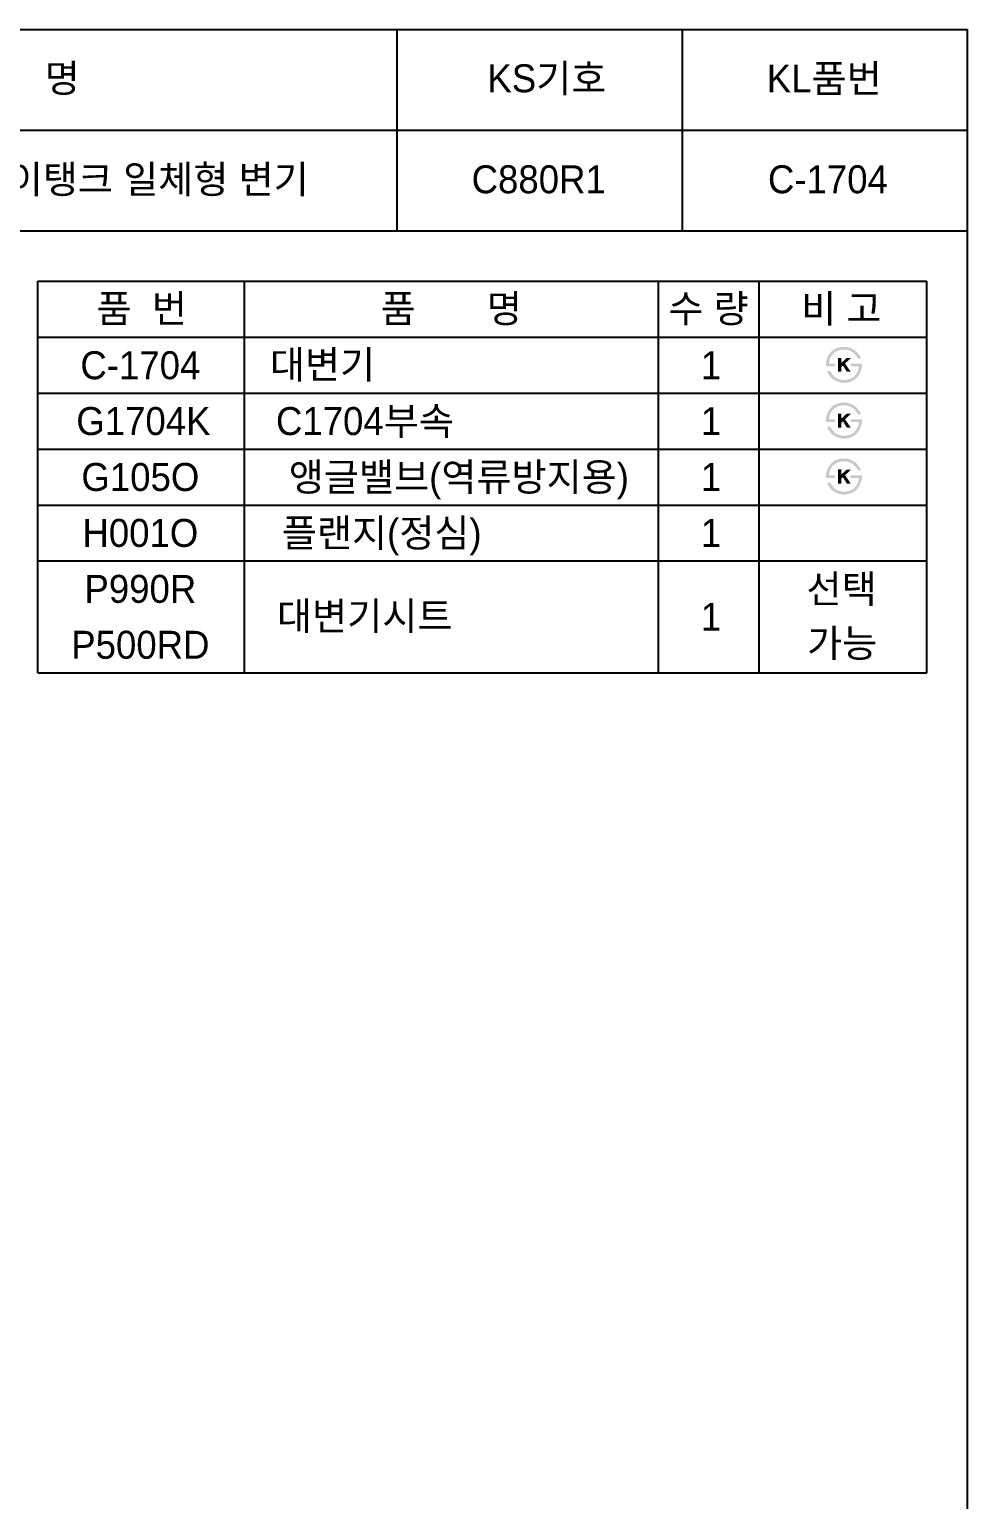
# Model space of a CAD drawing. Header units: millimetres. Extents: x 0 to 1800, y -67 to 2530.
# Drawn here: x 961 to 1800, y 1216 to 2530 of the extents above; entities that cross this region are included whole.
import ezdxf
from ezdxf.enums import TextEntityAlignment as Align

# ---------------------------------------------------------------- set-up
doc = ezdxf.new("R2010")
doc.units = ezdxf.units.MM
doc.layers.add('TEXT', color=7, linetype='Continuous')
doc.layers.add('도각라인', color=255, linetype='Continuous')
doc.styles.add('타이틀', font='H2GTRM.TTF', dxfattribs={"height": 25})

msp = doc.modelspace()

# ---------------------------------------------------------------- hatches: boundary and pattern name
at = {"layer": 'TEXT'}
for points in [[(1673.4, 2228.9), (1673.4, 2229.3), (1673.3, 2229.7), (1673.3, 2230.1), (1673.3, 2230.6), (1673.4, 2231), (1673.4, 2231.4), (1673.4, 2231.8), (1673.5, 2232.2), (1673.5, 2232.6), (1673.6, 2232.9), (1673.6, 2233.3), (1673.7, 2233.7), (1673.8, 2234.1), (1673.9, 2234.5), (1674, 2234.9), (1674.1, 2235.3), (1674.2, 2235.7), (1674.3, 2236), (1674.5, 2236.4), (1674.6, 2236.8), (1674.8, 2237.1), (1674.9, 2237.5), (1675.1, 2237.9), (1675.3, 2238.2), (1675.5, 2238.5), (1675.7, 2238.9), (1675.9, 2239.2), (1676.1, 2239.5), (1676.3, 2239.8), (1676.5, 2240.1), (1676.8, 2240.5), (1677.3, 2241.1), (1677.5, 2241.4), (1677.8, 2241.7), (1678.1, 2242), (1678.4, 2242.2), (1678.7, 2242.5), (1679, 2242.8), (1679.3, 2243), (1679.6, 2243.3), (1679.9, 2243.5), (1680.3, 2243.7), (1680.6, 2243.9), (1681, 2244.1), (1681.3, 2244.3), (1681.7, 2244.5), (1682, 2244.7), (1682.4, 2244.9), (1682.8, 2245), (1683.3, 2245.2), (1683.7, 2245.4), (1684.1, 2245.5), (1684.5, 2245.6), (1685, 2245.7), (1685.4, 2245.8), (1685.9, 2245.9), (1686.3, 2246), (1686.8, 2246.1), (1687.3, 2246.1), (1687.7, 2246.2), (1688.2, 2246.2), (1688.7, 2246.2), (1689.2, 2246.2), (1690, 2246.2), (1690.3, 2246.2), (1690.7, 2246.2), (1691.1, 2246.1), (1691.4, 2246.1), (1691.8, 2246), (1692.2, 2246), (1692.5, 2245.9), (1692.9, 2245.9), (1693.2, 2245.8), (1693.6, 2245.7), (1693.9, 2245.6), (1694.2, 2245.5), (1694.6, 2245.4), (1694.9, 2245.3), (1695.2, 2245.2), (1695.5, 2245.1), (1695.8, 2245), (1696.1, 2244.9), (1696.4, 2244.7), (1696.8, 2244.6), (1697, 2244.4), (1697.3, 2244.3), (1697.6, 2244.1), (1697.9, 2244), (1698.2, 2243.8), (1698.5, 2243.6), (1698.8, 2243.4), (1699, 2243.2), (1699.3, 2243), (1699.6, 2242.8), (1700, 2242.5), (1700.4, 2242.1), (1700.8, 2241.8), (1701.2, 2241.4), (1701.5, 2241), (1701.9, 2240.6), (1702.3, 2240.1), (1702.6, 2239.7), (1702.9, 2239.2), (1703.2, 2238.8), (1703.5, 2238.3), (1703.8, 2237.8), (1704.1, 2237.3), (1704.3, 2236.7), (1704.6, 2236.2), (1704.8, 2235.7), (1704.8, 2235.7), (1701.7, 2235.7), (1701.7, 2235.7), (1701.6, 2235.8), (1701.6, 2236), (1701.5, 2236.2), (1701.4, 2236.4), (1701.3, 2236.5), (1701.3, 2236.7), (1701.2, 2236.9), (1701.1, 2237), (1701, 2237.2), (1700.9, 2237.4), (1700.8, 2237.5), (1700.7, 2237.7), (1700.6, 2237.9), (1700.5, 2238), (1700.4, 2238.2), (1700.3, 2238.4), (1700.1, 2238.5), (1700, 2238.7), (1699.7, 2239), (1699.5, 2239.3), (1699.2, 2239.6), (1698.8, 2239.9), (1698.5, 2240.2), (1698.2, 2240.5), (1697.8, 2240.8), (1697.6, 2241), (1697.4, 2241.2), (1697.1, 2241.4), (1696.9, 2241.5), (1696.6, 2241.7), (1696.4, 2241.8), (1696.2, 2242), (1695.9, 2242.1), (1695.7, 2242.2), (1695.4, 2242.4), (1695.2, 2242.5), (1694.9, 2242.6), (1694.7, 2242.7), (1694.4, 2242.8), (1694.2, 2242.9), (1693.9, 2243), (1693.6, 2243.1), (1693.4, 2243.2), (1693.1, 2243.3), (1692.8, 2243.3), (1692.6, 2243.4), (1692.3, 2243.4), (1692, 2243.5), (1691.8, 2243.5), (1691.5, 2243.6), (1691.2, 2243.6), (1690.9, 2243.7), (1690.6, 2243.7), (1690.3, 2243.7), (1690.1, 2243.7), (1689.8, 2243.7), (1689.5, 2243.7), (1689.1, 2243.7), (1688.8, 2243.7), (1688.5, 2243.7), (1688.1, 2243.7), (1687.8, 2243.6), (1687.5, 2243.6), (1687.1, 2243.6), (1686.8, 2243.5), (1686.5, 2243.5), (1686.2, 2243.4), (1685.9, 2243.3), (1685.6, 2243.3), (1685.3, 2243.2), (1685, 2243.1), (1684.7, 2243), (1684.4, 2242.9), (1684.1, 2242.8), (1683.8, 2242.7), (1683.5, 2242.6), (1683.2, 2242.4), (1683, 2242.3), (1682.7, 2242.1), (1682.4, 2242), (1682.2, 2241.8), (1681.9, 2241.7), (1681.7, 2241.5), (1681.4, 2241.4), (1681.2, 2241.2), (1680.9, 2241), (1680.7, 2240.8), (1680.4, 2240.6), (1680.2, 2240.4), (1680, 2240.2), (1679.8, 2239.9), (1679.5, 2239.7), (1679.3, 2239.5), (1679.1, 2239.3), (1678.9, 2239), (1678.7, 2238.8), (1678.5, 2238.5), (1678.4, 2238.3), (1678.2, 2238), (1678, 2237.8), (1677.9, 2237.5), (1677.7, 2237.2), (1677.6, 2236.9), (1677.4, 2236.7), (1677.3, 2236.4), (1677.2, 2236.1), (1677.1, 2235.8), (1676.9, 2235.5), (1676.8, 2235.2), (1676.7, 2234.9), (1676.6, 2234.6), (1676.6, 2234.3), (1676.5, 2234), (1676.4, 2233.6), (1676.4, 2233.3), (1676.3, 2233), (1676.3, 2232.7), (1676.2, 2232.3), (1676.2, 2232), (1676.1, 2231.6), (1676.1, 2231.3), (1676.1, 2231.3), (1681.3, 2231.3), (1681.3, 2231.3), (1681.3, 2231.3), (1681.3, 2228.9), (1681.3, 2228.9), (1681.3, 2228.9), (1673.4, 2228.9)], [(1687.1, 2232), (1691.9, 2236.3), (1695.8, 2236.3), (1690.4, 2231.4), (1695.5, 2223.9), (1692.1, 2223.9), (1688.5, 2229.6), (1687.1, 2228.3), (1687.1, 2223.9), (1684.2, 2223.9), (1684.2, 2236.4), (1687.1, 2236.4)], [(1705.5, 2231.3), (1705.5, 2230.8), (1705.5, 2230.4), (1705.5, 2230), (1705.5, 2229.5), (1705.5, 2229.1), (1705.4, 2228.7), (1705.4, 2228.2), (1705.3, 2227.8), (1705.2, 2227.4), (1705.2, 2227), (1705.1, 2226.6), (1705, 2226.2), (1704.9, 2225.8), (1704.8, 2225.3), (1704.6, 2224.9), (1704.5, 2224.5), (1704.3, 2224.2), (1704.2, 2223.8), (1704, 2223.4), (1703.9, 2223), (1703.7, 2222.7), (1703.5, 2222.3), (1703.3, 2222), (1703.1, 2221.6), (1702.9, 2221.3), (1702.7, 2220.9), (1702.5, 2220.6), (1702.3, 2220.3), (1702.1, 2220), (1701.8, 2219.7), (1701.6, 2219.4), (1701.3, 2219.1), (1701, 2218.8), (1700.8, 2218.5), (1700.5, 2218.2), (1700.2, 2217.9), (1699.9, 2217.7), (1699.6, 2217.4), (1699.3, 2217.2), (1699, 2217), (1698.7, 2216.7), (1698.4, 2216.5), (1698, 2216.3), (1697.7, 2216.1), (1697.4, 2215.9), (1697, 2215.7), (1696.7, 2215.6), (1696.3, 2215.4), (1695.9, 2215.2), (1695.6, 2215.1), (1695.2, 2215), (1694.8, 2214.8), (1694.4, 2214.7), (1694.1, 2214.6), (1693.7, 2214.5), (1693.3, 2214.4), (1692.9, 2214.3), (1692.5, 2214.3), (1692.1, 2214.2), (1691.7, 2214.1), (1691.3, 2214.1), (1690.9, 2214.1), (1690.5, 2214.1), (1690.1, 2214.1), (1689.4, 2214.1), (1688.8, 2214.1), (1688.1, 2214.1), (1687.5, 2214.2), (1686.9, 2214.3), (1686.6, 2214.3), (1686.3, 2214.4), (1686, 2214.5), (1685.7, 2214.5), (1685.4, 2214.6), (1685.1, 2214.7), (1684.8, 2214.8), (1684.5, 2214.9), (1684.2, 2214.9), (1683.9, 2215), (1683.6, 2215.1), (1683.3, 2215.3), (1683.1, 2215.4), (1682.8, 2215.5), (1682.5, 2215.6), (1682.2, 2215.7), (1682, 2215.9), (1681.7, 2216), (1681.5, 2216.2), (1681.2, 2216.3), (1680.9, 2216.5), (1680.4, 2216.8), (1680.1, 2217), (1679.9, 2217.2), (1679.6, 2217.3), (1679.4, 2217.5), (1679.1, 2217.7), (1678.9, 2217.9), (1678.7, 2218.2), (1678.4, 2218.4), (1678.2, 2218.6), (1678, 2218.8), (1677.8, 2219), (1677.5, 2219.3), (1677.3, 2219.5), (1677.1, 2219.7), (1676.9, 2220), (1676.7, 2220.2), (1676.5, 2220.5), (1676.3, 2220.8), (1676.2, 2221), (1676, 2221.3), (1675.8, 2221.6), (1675.6, 2221.9), (1675.5, 2222.1), (1675.3, 2222.4), (1675.1, 2222.7), (1675, 2223), (1674.8, 2223.3), (1674.5, 2224), (1674.3, 2224.6), (1674.3, 2224.6), (1677.2, 2224.6), (1677.2, 2224.6), (1677.4, 2224.2), (1677.7, 2223.8), (1677.9, 2223.4), (1678.2, 2223), (1678.4, 2222.6), (1678.7, 2222.2), (1678.9, 2221.9), (1679.2, 2221.5), (1679.5, 2221.2), (1679.7, 2220.9), (1680, 2220.6), (1680.3, 2220.3), (1680.6, 2220), (1680.9, 2219.7), (1681.2, 2219.5), (1681.5, 2219.2), (1681.7, 2219), (1681.9, 2218.9), (1682.2, 2218.7), (1682.4, 2218.6), (1682.7, 2218.4), (1682.9, 2218.3), (1683.1, 2218.1), (1683.4, 2218), (1683.6, 2217.9), (1683.9, 2217.8), (1684.1, 2217.6), (1684.4, 2217.5), (1684.6, 2217.4), (1684.9, 2217.3), (1685.2, 2217.3), (1685.4, 2217.2), (1685.7, 2217.1), (1686, 2217), (1686.3, 2217), (1686.5, 2216.9), (1686.8, 2216.8), (1687.1, 2216.8), (1687.4, 2216.8), (1687.7, 2216.7), (1688, 2216.7), (1688.3, 2216.7), (1688.6, 2216.7), (1688.9, 2216.6), (1689.2, 2216.6), (1689.5, 2216.6), (1689.8, 2216.6), (1690.7, 2216.7), (1690.9, 2216.7), (1691.2, 2216.7), (1691.5, 2216.7), (1691.7, 2216.8), (1692, 2216.8), (1692.3, 2216.8), (1692.5, 2216.9), (1692.8, 2216.9), (1693, 2217), (1693.3, 2217.1), (1693.6, 2217.1), (1693.8, 2217.2), (1694.1, 2217.3), (1694.3, 2217.4), (1694.6, 2217.5), (1694.8, 2217.6), (1695.1, 2217.7), (1695.3, 2217.8), (1695.5, 2217.9), (1695.8, 2218), (1696, 2218.1), (1696.3, 2218.3), (1696.5, 2218.4), (1696.7, 2218.5), (1697, 2218.7), (1697.2, 2218.8), (1697.4, 2219), (1697.6, 2219.2), (1697.9, 2219.3), (1698.1, 2219.5), (1698.3, 2219.7), (1698.6, 2220), (1698.8, 2220.2), (1699.1, 2220.4), (1699.3, 2220.6), (1699.5, 2220.9), (1699.7, 2221.1), (1699.9, 2221.4), (1700.1, 2221.6), (1700.3, 2221.9), (1700.5, 2222.2), (1700.7, 2222.4), (1700.9, 2222.7), (1701, 2223), (1701.2, 2223.3), (1701.3, 2223.6), (1701.5, 2223.9), (1701.6, 2224.2), (1701.7, 2224.5), (1701.9, 2224.8), (1702, 2225.1), (1702.1, 2225.4), (1702.2, 2225.8), (1702.3, 2226.1), (1702.3, 2226.4), (1702.4, 2226.8), (1702.5, 2227.1), (1702.6, 2227.5), (1702.6, 2227.8), (1702.7, 2228.2), (1702.7, 2228.5), (1702.7, 2228.9), (1702.7, 2228.9), (1695.3, 2228.9), (1695.3, 2228.9), (1695.3, 2228.9), (1695.3, 2231.3), (1695.3, 2231.3), (1695.3, 2231.3), (1705.5, 2231.3)], [(1673.4, 2179.1), (1673.4, 2179.5), (1673.3, 2179.9), (1673.3, 2180.3), (1673.3, 2180.7), (1673.4, 2181.1), (1673.4, 2181.5), (1673.4, 2181.9), (1673.5, 2182.3), (1673.5, 2182.7), (1673.6, 2183.1), (1673.6, 2183.5), (1673.7, 2183.9), (1673.8, 2184.3), (1673.9, 2184.7), (1674, 2185.1), (1674.1, 2185.4), (1674.2, 2185.8), (1674.3, 2186.2), (1674.5, 2186.6), (1674.6, 2187), (1674.8, 2187.3), (1674.9, 2187.7), (1675.1, 2188), (1675.3, 2188.4), (1675.5, 2188.7), (1675.7, 2189.1), (1675.9, 2189.4), (1676.1, 2189.7), (1676.3, 2190), (1676.5, 2190.3), (1676.8, 2190.6), (1677.3, 2191.2), (1677.5, 2191.6), (1677.8, 2191.8), (1678.1, 2192.1), (1678.4, 2192.4), (1678.7, 2192.7), (1679, 2192.9), (1679.3, 2193.2), (1679.6, 2193.4), (1679.9, 2193.7), (1680.3, 2193.9), (1680.6, 2194.1), (1681, 2194.3), (1681.3, 2194.5), (1681.7, 2194.7), (1682, 2194.9), (1682.4, 2195.1), (1682.8, 2195.2), (1683.3, 2195.4), (1683.7, 2195.5), (1684.1, 2195.7), (1684.5, 2195.8), (1685, 2195.9), (1685.4, 2196), (1685.9, 2196.1), (1686.3, 2196.2), (1686.8, 2196.2), (1687.3, 2196.3), (1687.7, 2196.3), (1688.2, 2196.4), (1688.7, 2196.4), (1689.2, 2196.4), (1690, 2196.4), (1690.3, 2196.4), (1690.7, 2196.3), (1691.1, 2196.3), (1691.4, 2196.3), (1691.8, 2196.2), (1692.2, 2196.2), (1692.5, 2196.1), (1692.9, 2196), (1693.2, 2196), (1693.6, 2195.9), (1693.9, 2195.8), (1694.2, 2195.7), (1694.6, 2195.6), (1694.9, 2195.5), (1695.2, 2195.4), (1695.5, 2195.3), (1695.8, 2195.2), (1696.1, 2195), (1696.4, 2194.9), (1696.8, 2194.8), (1697, 2194.6), (1697.3, 2194.5), (1697.6, 2194.3), (1697.9, 2194.1), (1698.2, 2194), (1698.5, 2193.8), (1698.8, 2193.6), (1699, 2193.4), (1699.3, 2193.2), (1699.6, 2193), (1700, 2192.7), (1700.4, 2192.3), (1700.8, 2191.9), (1701.2, 2191.5), (1701.5, 2191.1), (1701.9, 2190.7), (1702.3, 2190.3), (1702.6, 2189.9), (1702.9, 2189.4), (1703.2, 2188.9), (1703.5, 2188.5), (1703.8, 2188), (1704.1, 2187.5), (1704.3, 2186.9), (1704.6, 2186.4), (1704.8, 2185.8), (1704.8, 2185.8), (1701.7, 2185.8), (1701.7, 2185.8), (1701.6, 2186), (1701.6, 2186.2), (1701.5, 2186.4), (1701.4, 2186.5), (1701.3, 2186.7), (1701.3, 2186.9), (1701.2, 2187.1), (1701.1, 2187.2), (1701, 2187.4), (1700.9, 2187.6), (1700.8, 2187.7), (1700.7, 2187.9), (1700.6, 2188.1), (1700.5, 2188.2), (1700.4, 2188.4), (1700.3, 2188.5), (1700.1, 2188.7), (1700, 2188.9), (1699.7, 2189.2), (1699.5, 2189.5), (1699.2, 2189.8), (1698.8, 2190.1), (1698.5, 2190.4), (1698.2, 2190.7), (1697.8, 2191), (1697.6, 2191.2), (1697.4, 2191.4), (1697.1, 2191.5), (1696.9, 2191.7), (1696.6, 2191.9), (1696.4, 2192), (1696.2, 2192.1), (1695.9, 2192.3), (1695.7, 2192.4), (1695.4, 2192.5), (1695.2, 2192.7), (1694.9, 2192.8), (1694.7, 2192.9), (1694.4, 2193), (1694.2, 2193.1), (1693.9, 2193.2), (1693.6, 2193.3), (1693.4, 2193.4), (1693.1, 2193.4), (1692.8, 2193.5), (1692.6, 2193.6), (1692.3, 2193.6), (1692, 2193.7), (1691.8, 2193.7), (1691.5, 2193.8), (1691.2, 2193.8), (1690.9, 2193.8), (1690.6, 2193.9), (1690.3, 2193.9), (1690.1, 2193.9), (1689.8, 2193.9), (1689.5, 2193.9), (1689.1, 2193.9), (1688.8, 2193.9), (1688.5, 2193.9), (1688.1, 2193.9), (1687.8, 2193.8), (1687.5, 2193.8), (1687.1, 2193.7), (1686.8, 2193.7), (1686.5, 2193.6), (1686.2, 2193.6), (1685.9, 2193.5), (1685.6, 2193.4), (1685.3, 2193.4), (1685, 2193.3), (1684.7, 2193.2), (1684.4, 2193.1), (1684.1, 2193), (1683.8, 2192.9), (1683.5, 2192.7), (1683.2, 2192.6), (1683, 2192.5), (1682.7, 2192.3), (1682.4, 2192.2), (1682.2, 2192), (1681.9, 2191.9), (1681.7, 2191.7), (1681.4, 2191.5), (1681.2, 2191.4), (1680.9, 2191.2), (1680.7, 2191), (1680.4, 2190.8), (1680.2, 2190.6), (1680, 2190.4), (1679.8, 2190.1), (1679.5, 2189.9), (1679.3, 2189.7), (1679.1, 2189.4), (1678.9, 2189.2), (1678.7, 2189), (1678.5, 2188.7), (1678.4, 2188.5), (1678.2, 2188.2), (1678, 2187.9), (1677.9, 2187.7), (1677.7, 2187.4), (1677.6, 2187.1), (1677.4, 2186.8), (1677.3, 2186.6), (1677.2, 2186.3), (1677.1, 2186), (1676.9, 2185.7), (1676.8, 2185.4), (1676.7, 2185.1), (1676.6, 2184.8), (1676.6, 2184.5), (1676.5, 2184.1), (1676.4, 2183.8), (1676.4, 2183.5), (1676.3, 2183.2), (1676.3, 2182.8), (1676.2, 2182.5), (1676.2, 2182.2), (1676.1, 2181.8), (1676.1, 2181.5), (1676.1, 2181.5), (1681.3, 2181.5), (1681.3, 2181.5), (1681.3, 2181.5), (1681.3, 2179.1), (1681.3, 2179.1), (1681.3, 2179.1), (1673.4, 2179.1)], [(1687.1, 2182.1), (1691.9, 2186.5), (1695.8, 2186.5), (1690.4, 2181.5), (1695.5, 2174), (1692.1, 2174), (1688.5, 2179.7), (1687.1, 2178.5), (1687.1, 2174), (1684.2, 2174), (1684.2, 2186.6), (1687.1, 2186.6)], [(1705.5, 2181.5), (1705.5, 2181), (1705.5, 2180.6), (1705.5, 2180.1), (1705.5, 2179.7), (1705.5, 2179.3), (1705.4, 2178.9), (1705.4, 2178.4), (1705.3, 2178), (1705.2, 2177.6), (1705.2, 2177.2), (1705.1, 2176.8), (1705, 2176.3), (1704.9, 2175.9), (1704.8, 2175.5), (1704.6, 2175.1), (1704.5, 2174.7), (1704.3, 2174.3), (1704.2, 2174), (1704, 2173.6), (1703.9, 2173.2), (1703.7, 2172.9), (1703.5, 2172.5), (1703.3, 2172.1), (1703.1, 2171.8), (1702.9, 2171.5), (1702.7, 2171.1), (1702.5, 2170.8), (1702.3, 2170.5), (1702.1, 2170.2), (1701.8, 2169.8), (1701.6, 2169.5), (1701.3, 2169.2), (1701, 2169), (1700.8, 2168.7), (1700.5, 2168.4), (1700.2, 2168.1), (1699.9, 2167.9), (1699.6, 2167.6), (1699.3, 2167.4), (1699, 2167.1), (1698.7, 2166.9), (1698.4, 2166.7), (1698, 2166.5), (1697.7, 2166.3), (1697.4, 2166.1), (1697, 2165.9), (1696.7, 2165.8), (1696.3, 2165.6), (1695.9, 2165.4), (1695.6, 2165.3), (1695.2, 2165.1), (1694.8, 2165), (1694.4, 2164.9), (1694.1, 2164.8), (1693.7, 2164.7), (1693.3, 2164.6), (1692.9, 2164.5), (1692.5, 2164.4), (1692.1, 2164.4), (1691.7, 2164.3), (1691.3, 2164.3), (1690.9, 2164.3), (1690.5, 2164.2), (1690.1, 2164.2), (1689.4, 2164.2), (1688.8, 2164.3), (1688.1, 2164.3), (1687.5, 2164.4), (1686.9, 2164.5), (1686.6, 2164.5), (1686.3, 2164.6), (1686, 2164.6), (1685.7, 2164.7), (1685.4, 2164.8), (1685.1, 2164.9), (1684.8, 2164.9), (1684.5, 2165), (1684.2, 2165.1), (1683.9, 2165.2), (1683.6, 2165.3), (1683.3, 2165.4), (1683.1, 2165.6), (1682.8, 2165.7), (1682.5, 2165.8), (1682.2, 2165.9), (1682, 2166.1), (1681.7, 2166.2), (1681.5, 2166.3), (1681.2, 2166.5), (1680.9, 2166.6), (1680.4, 2167), (1680.1, 2167.2), (1679.9, 2167.3), (1679.6, 2167.5), (1679.4, 2167.7), (1679.1, 2167.9), (1678.9, 2168.1), (1678.7, 2168.3), (1678.4, 2168.5), (1678.2, 2168.8), (1678, 2169), (1677.8, 2169.2), (1677.5, 2169.4), (1677.3, 2169.7), (1677.1, 2169.9), (1676.9, 2170.2), (1676.7, 2170.4), (1676.5, 2170.7), (1676.3, 2170.9), (1676.2, 2171.2), (1676, 2171.5), (1675.8, 2171.8), (1675.6, 2172), (1675.5, 2172.3), (1675.3, 2172.6), (1675.1, 2172.9), (1675, 2173.2), (1674.8, 2173.5), (1674.5, 2174.2), (1674.3, 2174.8), (1674.3, 2174.8), (1677.2, 2174.8), (1677.2, 2174.8), (1677.4, 2174.4), (1677.7, 2174), (1677.9, 2173.6), (1678.2, 2173.2), (1678.4, 2172.8), (1678.7, 2172.4), (1678.9, 2172.1), (1679.2, 2171.7), (1679.5, 2171.4), (1679.7, 2171.1), (1680, 2170.8), (1680.3, 2170.5), (1680.6, 2170.2), (1680.9, 2169.9), (1681.2, 2169.6), (1681.5, 2169.4), (1681.7, 2169.2), (1681.9, 2169.1), (1682.2, 2168.9), (1682.4, 2168.7), (1682.7, 2168.6), (1682.9, 2168.4), (1683.1, 2168.3), (1683.4, 2168.2), (1683.6, 2168.1), (1683.9, 2167.9), (1684.1, 2167.8), (1684.4, 2167.7), (1684.6, 2167.6), (1684.9, 2167.5), (1685.2, 2167.4), (1685.4, 2167.4), (1685.7, 2167.3), (1686, 2167.2), (1686.3, 2167.1), (1686.5, 2167.1), (1686.8, 2167), (1687.1, 2167), (1687.4, 2166.9), (1687.7, 2166.9), (1688, 2166.9), (1688.3, 2166.9), (1688.6, 2166.8), (1688.9, 2166.8), (1689.2, 2166.8), (1689.5, 2166.8), (1689.8, 2166.8), (1690.7, 2166.9), (1690.9, 2166.9), (1691.2, 2166.9), (1691.5, 2166.9), (1691.7, 2166.9), (1692, 2167), (1692.3, 2167), (1692.5, 2167.1), (1692.8, 2167.1), (1693, 2167.2), (1693.3, 2167.2), (1693.6, 2167.3), (1693.8, 2167.4), (1694.1, 2167.5), (1694.3, 2167.6), (1694.6, 2167.6), (1694.8, 2167.7), (1695.1, 2167.8), (1695.3, 2168), (1695.5, 2168.1), (1695.8, 2168.2), (1696, 2168.3), (1696.3, 2168.4), (1696.5, 2168.6), (1696.7, 2168.7), (1697, 2168.9), (1697.2, 2169), (1697.4, 2169.2), (1697.6, 2169.4), (1697.9, 2169.5), (1698.1, 2169.7), (1698.3, 2169.9), (1698.6, 2170.1), (1698.8, 2170.4), (1699.1, 2170.6), (1699.3, 2170.8), (1699.5, 2171.1), (1699.7, 2171.3), (1699.9, 2171.6), (1700.1, 2171.8), (1700.3, 2172.1), (1700.5, 2172.3), (1700.7, 2172.6), (1700.9, 2172.9), (1701, 2173.2), (1701.2, 2173.5), (1701.3, 2173.8), (1701.5, 2174), (1701.6, 2174.4), (1701.7, 2174.7), (1701.9, 2175), (1702, 2175.3), (1702.1, 2175.6), (1702.2, 2175.9), (1702.3, 2176.3), (1702.3, 2176.6), (1702.4, 2176.9), (1702.5, 2177.3), (1702.6, 2177.6), (1702.6, 2178), (1702.7, 2178.4), (1702.7, 2178.7), (1702.7, 2179.1), (1702.7, 2179.1), (1695.3, 2179.1), (1695.3, 2179.1), (1695.3, 2179.1), (1695.3, 2181.5), (1695.3, 2181.5), (1695.3, 2181.5), (1705.5, 2181.5)], [(1673.4, 2129.1), (1673.4, 2129.5), (1673.3, 2129.9), (1673.3, 2130.3), (1673.3, 2130.7), (1673.4, 2131.1), (1673.4, 2131.5), (1673.4, 2131.9), (1673.5, 2132.3), (1673.5, 2132.7), (1673.6, 2133.1), (1673.6, 2133.5), (1673.7, 2133.9), (1673.8, 2134.3), (1673.9, 2134.7), (1674, 2135.1), (1674.1, 2135.4), (1674.2, 2135.8), (1674.3, 2136.2), (1674.5, 2136.6), (1674.6, 2137), (1674.8, 2137.3), (1674.9, 2137.7), (1675.1, 2138), (1675.3, 2138.4), (1675.5, 2138.7), (1675.7, 2139.1), (1675.9, 2139.4), (1676.1, 2139.7), (1676.3, 2140), (1676.5, 2140.3), (1676.8, 2140.6), (1677.3, 2141.2), (1677.5, 2141.6), (1677.8, 2141.8), (1678.1, 2142.1), (1678.4, 2142.4), (1678.7, 2142.7), (1679, 2142.9), (1679.3, 2143.2), (1679.6, 2143.4), (1679.9, 2143.7), (1680.3, 2143.9), (1680.6, 2144.1), (1681, 2144.3), (1681.3, 2144.5), (1681.7, 2144.7), (1682, 2144.9), (1682.4, 2145.1), (1682.8, 2145.2), (1683.3, 2145.4), (1683.7, 2145.5), (1684.1, 2145.7), (1684.5, 2145.8), (1685, 2145.9), (1685.4, 2146), (1685.9, 2146.1), (1686.3, 2146.2), (1686.8, 2146.2), (1687.3, 2146.3), (1687.7, 2146.3), (1688.2, 2146.4), (1688.7, 2146.4), (1689.2, 2146.4), (1690, 2146.4), (1690.3, 2146.4), (1690.7, 2146.3), (1691.1, 2146.3), (1691.4, 2146.3), (1691.8, 2146.2), (1692.2, 2146.2), (1692.5, 2146.1), (1692.9, 2146), (1693.2, 2146), (1693.6, 2145.9), (1693.9, 2145.8), (1694.2, 2145.7), (1694.6, 2145.6), (1694.9, 2145.5), (1695.2, 2145.4), (1695.5, 2145.3), (1695.8, 2145.2), (1696.1, 2145), (1696.4, 2144.9), (1696.8, 2144.8), (1697, 2144.6), (1697.3, 2144.5), (1697.6, 2144.3), (1697.9, 2144.1), (1698.2, 2144), (1698.5, 2143.8), (1698.8, 2143.6), (1699, 2143.4), (1699.3, 2143.2), (1699.6, 2143), (1700, 2142.7), (1700.4, 2142.3), (1700.8, 2141.9), (1701.2, 2141.5), (1701.5, 2141.1), (1701.9, 2140.7), (1702.3, 2140.3), (1702.6, 2139.9), (1702.9, 2139.4), (1703.2, 2138.9), (1703.5, 2138.5), (1703.8, 2138), (1704.1, 2137.5), (1704.3, 2136.9), (1704.6, 2136.4), (1704.8, 2135.8), (1704.8, 2135.8), (1701.7, 2135.8), (1701.7, 2135.8), (1701.6, 2136), (1701.6, 2136.2), (1701.5, 2136.4), (1701.4, 2136.5), (1701.3, 2136.7), (1701.3, 2136.9), (1701.2, 2137.1), (1701.1, 2137.2), (1701, 2137.4), (1700.9, 2137.6), (1700.8, 2137.7), (1700.7, 2137.9), (1700.6, 2138.1), (1700.5, 2138.2), (1700.4, 2138.4), (1700.3, 2138.5), (1700.1, 2138.7), (1700, 2138.9), (1699.7, 2139.2), (1699.5, 2139.5), (1699.2, 2139.8), (1698.8, 2140.1), (1698.5, 2140.4), (1698.2, 2140.7), (1697.8, 2141), (1697.6, 2141.2), (1697.4, 2141.4), (1697.1, 2141.5), (1696.9, 2141.7), (1696.6, 2141.9), (1696.4, 2142), (1696.2, 2142.1), (1695.9, 2142.3), (1695.7, 2142.4), (1695.4, 2142.5), (1695.2, 2142.7), (1694.9, 2142.8), (1694.7, 2142.9), (1694.4, 2143), (1694.2, 2143.1), (1693.9, 2143.2), (1693.6, 2143.3), (1693.4, 2143.4), (1693.1, 2143.4), (1692.8, 2143.5), (1692.6, 2143.6), (1692.3, 2143.6), (1692, 2143.7), (1691.8, 2143.7), (1691.5, 2143.8), (1691.2, 2143.8), (1690.9, 2143.8), (1690.6, 2143.9), (1690.3, 2143.9), (1690.1, 2143.9), (1689.8, 2143.9), (1689.5, 2143.9), (1689.1, 2143.9), (1688.8, 2143.9), (1688.5, 2143.9), (1688.1, 2143.9), (1687.8, 2143.8), (1687.5, 2143.8), (1687.1, 2143.7), (1686.8, 2143.7), (1686.5, 2143.6), (1686.2, 2143.6), (1685.9, 2143.5), (1685.6, 2143.4), (1685.3, 2143.4), (1685, 2143.3), (1684.7, 2143.2), (1684.4, 2143.1), (1684.1, 2143), (1683.8, 2142.9), (1683.5, 2142.7), (1683.2, 2142.6), (1683, 2142.5), (1682.7, 2142.3), (1682.4, 2142.2), (1682.2, 2142), (1681.9, 2141.9), (1681.7, 2141.7), (1681.4, 2141.5), (1681.2, 2141.4), (1680.9, 2141.2), (1680.7, 2141), (1680.4, 2140.8), (1680.2, 2140.6), (1680, 2140.4), (1679.8, 2140.1), (1679.5, 2139.9), (1679.3, 2139.7), (1679.1, 2139.4), (1678.9, 2139.2), (1678.7, 2139), (1678.5, 2138.7), (1678.4, 2138.5), (1678.2, 2138.2), (1678, 2137.9), (1677.9, 2137.7), (1677.7, 2137.4), (1677.6, 2137.1), (1677.4, 2136.8), (1677.3, 2136.6), (1677.2, 2136.3), (1677.1, 2136), (1676.9, 2135.7), (1676.8, 2135.4), (1676.7, 2135.1), (1676.6, 2134.8), (1676.6, 2134.5), (1676.5, 2134.1), (1676.4, 2133.8), (1676.4, 2133.5), (1676.3, 2133.2), (1676.3, 2132.8), (1676.2, 2132.5), (1676.2, 2132.2), (1676.1, 2131.8), (1676.1, 2131.5), (1676.1, 2131.5), (1681.3, 2131.5), (1681.3, 2131.5), (1681.3, 2131.5), (1681.3, 2129.1), (1681.3, 2129.1), (1681.3, 2129.1), (1673.4, 2129.1)], [(1705.5, 2131.5), (1705.5, 2131), (1705.5, 2130.6), (1705.5, 2130.1), (1705.5, 2129.7), (1705.5, 2129.3), (1705.4, 2128.9), (1705.4, 2128.4), (1705.3, 2128), (1705.2, 2127.6), (1705.2, 2127.2), (1705.1, 2126.8), (1705, 2126.3), (1704.9, 2125.9), (1704.8, 2125.5), (1704.6, 2125.1), (1704.5, 2124.7), (1704.3, 2124.3), (1704.2, 2124), (1704, 2123.6), (1703.9, 2123.2), (1703.7, 2122.9), (1703.5, 2122.5), (1703.3, 2122.1), (1703.1, 2121.8), (1702.9, 2121.5), (1702.7, 2121.1), (1702.5, 2120.8), (1702.3, 2120.5), (1702.1, 2120.2), (1701.8, 2119.8), (1701.6, 2119.5), (1701.3, 2119.2), (1701, 2119), (1700.8, 2118.7), (1700.5, 2118.4), (1700.2, 2118.1), (1699.9, 2117.9), (1699.6, 2117.6), (1699.3, 2117.4), (1699, 2117.1), (1698.7, 2116.9), (1698.4, 2116.7), (1698, 2116.5), (1697.7, 2116.3), (1697.4, 2116.1), (1697, 2115.9), (1696.7, 2115.8), (1696.3, 2115.6), (1695.9, 2115.4), (1695.6, 2115.3), (1695.2, 2115.1), (1694.8, 2115), (1694.4, 2114.9), (1694.1, 2114.8), (1693.7, 2114.7), (1693.3, 2114.6), (1692.9, 2114.5), (1692.5, 2114.4), (1692.1, 2114.4), (1691.7, 2114.3), (1691.3, 2114.3), (1690.9, 2114.3), (1690.5, 2114.2), (1690.1, 2114.2), (1689.4, 2114.2), (1688.8, 2114.3), (1688.1, 2114.3), (1687.5, 2114.4), (1686.9, 2114.5), (1686.6, 2114.5), (1686.3, 2114.6), (1686, 2114.6), (1685.7, 2114.7), (1685.4, 2114.8), (1685.1, 2114.9), (1684.8, 2114.9), (1684.5, 2115), (1684.2, 2115.1), (1683.9, 2115.2), (1683.6, 2115.3), (1683.3, 2115.4), (1683.1, 2115.6), (1682.8, 2115.7), (1682.5, 2115.8), (1682.2, 2115.9), (1682, 2116.1), (1681.7, 2116.2), (1681.5, 2116.3), (1681.2, 2116.5), (1680.9, 2116.6), (1680.4, 2117), (1680.1, 2117.2), (1679.9, 2117.3), (1679.6, 2117.5), (1679.4, 2117.7), (1679.1, 2117.9), (1678.9, 2118.1), (1678.7, 2118.3), (1678.4, 2118.5), (1678.2, 2118.8), (1678, 2119), (1677.8, 2119.2), (1677.5, 2119.4), (1677.3, 2119.7), (1677.1, 2119.9), (1676.9, 2120.2), (1676.7, 2120.4), (1676.5, 2120.7), (1676.3, 2120.9), (1676.2, 2121.2), (1676, 2121.5), (1675.8, 2121.8), (1675.6, 2122), (1675.5, 2122.3), (1675.3, 2122.6), (1675.1, 2122.9), (1675, 2123.2), (1674.8, 2123.5), (1674.5, 2124.2), (1674.3, 2124.8), (1674.3, 2124.8), (1677.2, 2124.8), (1677.2, 2124.8), (1677.4, 2124.4), (1677.7, 2124), (1677.9, 2123.6), (1678.2, 2123.2), (1678.4, 2122.8), (1678.7, 2122.4), (1678.9, 2122.1), (1679.2, 2121.7), (1679.5, 2121.4), (1679.7, 2121.1), (1680, 2120.8), (1680.3, 2120.5), (1680.6, 2120.2), (1680.9, 2119.9), (1681.2, 2119.6), (1681.5, 2119.4), (1681.7, 2119.2), (1681.9, 2119.1), (1682.2, 2118.9), (1682.4, 2118.7), (1682.7, 2118.6), (1682.9, 2118.4), (1683.1, 2118.3), (1683.4, 2118.2), (1683.6, 2118.1), (1683.9, 2117.9), (1684.1, 2117.8), (1684.4, 2117.7), (1684.6, 2117.6), (1684.9, 2117.5), (1685.2, 2117.4), (1685.4, 2117.4), (1685.7, 2117.3), (1686, 2117.2), (1686.3, 2117.1), (1686.5, 2117.1), (1686.8, 2117), (1687.1, 2117), (1687.4, 2116.9), (1687.7, 2116.9), (1688, 2116.9), (1688.3, 2116.9), (1688.6, 2116.8), (1688.9, 2116.8), (1689.2, 2116.8), (1689.5, 2116.8), (1689.8, 2116.8), (1690.7, 2116.9), (1690.9, 2116.9), (1691.2, 2116.9), (1691.5, 2116.9), (1691.7, 2116.9), (1692, 2117), (1692.3, 2117), (1692.5, 2117.1), (1692.8, 2117.1), (1693, 2117.2), (1693.3, 2117.2), (1693.6, 2117.3), (1693.8, 2117.4), (1694.1, 2117.5), (1694.3, 2117.6), (1694.6, 2117.6), (1694.8, 2117.7), (1695.1, 2117.8), (1695.3, 2118), (1695.5, 2118.1), (1695.8, 2118.2), (1696, 2118.3), (1696.3, 2118.4), (1696.5, 2118.6), (1696.7, 2118.7), (1697, 2118.9), (1697.2, 2119), (1697.4, 2119.2), (1697.6, 2119.4), (1697.9, 2119.5), (1698.1, 2119.7), (1698.3, 2119.9), (1698.6, 2120.1), (1698.8, 2120.4), (1699.1, 2120.6), (1699.3, 2120.8), (1699.5, 2121.1), (1699.7, 2121.3), (1699.9, 2121.6), (1700.1, 2121.8), (1700.3, 2122.1), (1700.5, 2122.3), (1700.7, 2122.6), (1700.9, 2122.9), (1701, 2123.2), (1701.2, 2123.5), (1701.3, 2123.8), (1701.5, 2124), (1701.6, 2124.4), (1701.7, 2124.7), (1701.9, 2125), (1702, 2125.3), (1702.1, 2125.6), (1702.2, 2125.9), (1702.3, 2126.3), (1702.3, 2126.6), (1702.4, 2126.9), (1702.5, 2127.3), (1702.6, 2127.6), (1702.6, 2128), (1702.7, 2128.4), (1702.7, 2128.7), (1702.7, 2129.1), (1702.7, 2129.1), (1695.3, 2129.1), (1695.3, 2129.1), (1695.3, 2129.1), (1695.3, 2131.5), (1695.3, 2131.5), (1695.3, 2131.5), (1705.5, 2131.5)], [(1687.1, 2132.1), (1691.9, 2136.5), (1695.8, 2136.5), (1690.4, 2131.5), (1695.5, 2124), (1692.1, 2124), (1688.5, 2129.7), (1687.1, 2128.5), (1687.1, 2124), (1684.2, 2124), (1684.2, 2136.6), (1687.1, 2136.6)]]:
    msp.add_hatch(color=256, dxfattribs=at).paths.add_polyline_path(points, flags=0)

# ---------------------------------------------------------------- linework, layer by layer
at = {"layer": '도각라인', "color": 7}
for p, q in [((0, 2530), (1800, 2530)), ((1290, 2350), (1290, 2530)), ((1545, 2350), (1545, 2530)), ((1800, 0), (1800, 2530)), ((520, 2440), (1800, 2440)), ((0, 2350), (1800, 2350)), ((968.5, 2054.8), (968.5, 2304.8)), ((968.5, 2304.8), (1763.5, 2304.8)), ((1153.5, 2054.8), (1153.5, 2304.8)), ((1523.5, 2054.8), (1523.5, 2304.8)), ((1613.5, 2054.8), (1613.5, 2304.8)), ((1763.5, 2054.8), (1763.5, 2304.8)), ((968.5, 2254.8), (1763.5, 2254.8)), ((968.5, 2204.8), (1763.5, 2204.8)), ((968.5, 2154.8), (1763.5, 2154.8)), ((968.5, 2104.8), (1763.5, 2104.8)), ((968.5, 1954.8), (968.5, 2054.8)), ((968.5, 2054.8), (1763.5, 2054.8)), ((1153.5, 1954.8), (1153.5, 2054.8)), ((1523.5, 1954.8), (1523.5, 2054.8)), ((1613.5, 1954.8), (1613.5, 2054.8)), ((1763.5, 1954.8), (1763.5, 2054.8)), ((968.5, 1954.8), (1763.5, 1954.8))]:
    msp.add_line(p, q, dxfattribs=at)

# ---------------------------------------------------------------- texts
at = {"layer": 'TEXT', "style": '타이틀'}
for s, p in [('품             명', (915.7, 2486.4)), ('KS기호', (1423.8, 2486.3)), ('KL품번', (1671.8, 2486.1)), ('절수형 유아용 서양식 하이탱크 일체형 변기', (905.8, 2396)), ('C880R1', (1416.5, 2396)), ('C-1704', (1675.1, 2396)), ('품  번', (1061.5, 2280.5)), ('품       명', (1338.3, 2280.5)), ('수 량', (1568.3, 2280.5)), ('비 고', (1687.1, 2280.5)), ('C-1704', (1060.3, 2229.8)), ('대변기', (1223.2, 2230.4)), ('1', (1570.5, 2229.8)), ('C1704부속', (1261.1, 2179.9)), ('G1704K', (1063, 2179.9)), ('1', (1570.5, 2179.8)), ('G105O', (1060.3, 2129.9)), ('앵글밸브(역류방지용)', (1345.1, 2129.9)), ('1', (1570.5, 2129.9)), ('H001O', (1060.3, 2079.9)), ('플랜지(정심)', (1276.1, 2079.9)), ('1', (1570.5, 2079.9)), ('P990R', (1060.3, 2029.9)), ('선택', (1687.3, 2029.8)), ('대변기시트', (1260.9, 2005.6)), ('1', (1570.5, 2004.9)), ('P500RD', (1060.3, 1979.9)), ('가능', (1687.9, 1981.3))]:
    msp.add_text(s, height=25, dxfattribs=at).set_placement(p, align=Align.MIDDLE_CENTER)

doc.saveas('drawing.dxf')
